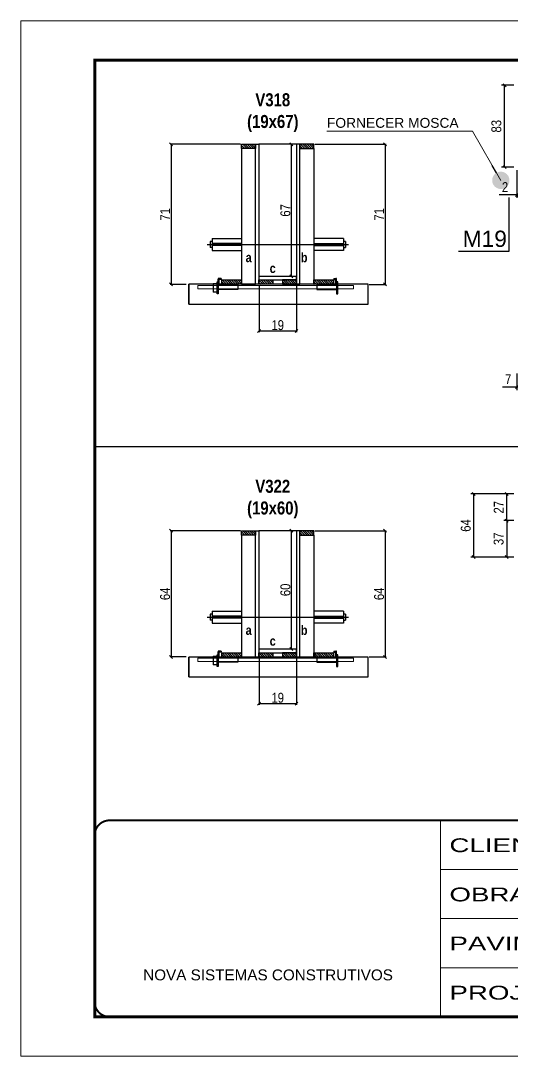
# Model space of a CAD drawing. Extents: x 3309 to 9590, y -2522 to 15424.
# Drawn here: x 8078 to 8576, y 11261 to 12311 of the extents above; entities that cross this region are included whole.
import ezdxf

# ---------------------------------------------------------------- set-up
doc = ezdxf.new("R2010")
doc.units = 0
for name, pattern in [('CONTINUO', [0]), ('DASHED', [0.75, 0.5, -0.25]), ('HIDDEN', [0.375, 0.25, -0.125])]:
    doc.linetypes.add(name, pattern=pattern)
for name, color, linetype in [('barrote', 251, 'Continuous'), ('COTA', 241, 'Continuous'), ('detalhes', 4, 'Continuous'), ('NOMENCLATURA', 7, 'Continuous'), ('Painéis', 200, 'Continuous'), ('presilha', 1, 'Continuous'), ('SARR_2.2x10', 60, 'Continuous'), ('SARR_2.2x7', 40, 'Continuous'), ('SARR_3.5x7', 81, 'Continuous'), ('TENSOR', 3, 'Continuous')]:
    doc.layers.add(name, color=color, linetype=linetype)
for name, color, linetype, lineweight in [('CARIMBO', 255, 'Continuous', 9), ('CONCRETO', 251, 'Continuous', 25), ('Folhas', 255, 'Continuous', 9), ('Hachura', 251, 'Continuous', 9), ('SARRAFO DE PRESSAO', 251, 'DASHED', 9), ('SCO-___-LAJ', 2, 'Continuous', 0)]:
    doc.layers.add(name, color=color, linetype=linetype, lineweight=lineweight)
doc.styles.add('ARIAL', font='arial.ttf')
doc.styles.add('COTA TECNICA', font='techl___.ttf', dxfattribs={"height": 10})
doc.styles.add('COTA TECNICA 2X', font='techl___.ttf', dxfattribs={"height": 10})
doc.styles.get("Standard").update_dxf_attribs({"font": 'arial.ttf'})
doc.styles.add('TECNICA', font='techb___.ttf', dxfattribs={"height": 10})
doc.styles.add('Tecnologia', font='')
doc.styles.get('Tecnologia').set_extended_font_data('Forgotten Futurist')
doc.dimstyles.new('3x', dxfattribs={"dimtxt": 10, "dimasz": 5, "dimexe": 7, "dimexo": 5, "dimgap": 4, "dimtad": 1, "dimdec": 4, "dimlfac": 0.333333, "dimdsep": 46, "dimtxsty": 'Standard', "dimblk": 'DOT', "dimcen": 0.09, "dimclrd": 1, "dimclre": 1, "dimclrt": 2, "dimadec": 0, "dimazin": 2, "dimtfac": 1, "dimtdec": 4, "dimtmove": 0, "dimatfit": 3, "dimldrblk": 'DOT', "dimfxl": 1, "dimtolj": 1, "dimtzin": 0, "dimlwd": 9, "dimlwe": 9, "dimarcsym": 0})
doc.dimstyles.new('PAINEL', dxfattribs={"dimtxt": 10, "dimasz": 3, "dimexe": 3, "dimexo": 3, "dimgap": 3, "dimtad": 1, "dimdec": 1, "dimzin": 12, "dimdsep": 46, "dimtxsty": 'COTA TECNICA', "dimblk1": 'OBLIQUE', "dimblk2": 'OBLIQUE', "dimsah": 1, "dimcen": 0.9, "dimclrd": 4, "dimclre": 4, "dimclrt": 240, "dimadec": 1, "dimazin": 3, "dimtfac": 1, "dimtdec": 1, "dimtmove": 0, "dimatfit": 3, "dimfxl": 1, "dimtolj": 1, "dimtzin": 12, "dimarcsym": 0})
doc.dimstyles.new('SECAO', dxfattribs={"dimscale": 0.333333, "dimtxt": 5, "dimasz": 9, "dimexe": 3, "dimexo": 3, "dimgap": 3, "dimtad": 1, "dimdec": 1, "dimlfac": 0.5, "dimzin": 12, "dimdsep": 46, "dimtxsty": 'COTA TECNICA 2X', "dimblk1": 'OBLIQUE', "dimblk2": 'OBLIQUE', "dimsah": 1, "dimcen": 0.9, "dimclrd": 4, "dimclre": 4, "dimclrt": 240, "dimadec": 1, "dimazin": 3, "dimtfac": 1, "dimtdec": 1, "dimtmove": 0, "dimatfit": 3, "dimfxl": 1, "dimtolj": 1, "dimtzin": 12, "dimarcsym": 0})
pattern_1 = [(135, (41554.996, -111846.6184), (-1.122532015, -1.122532015), [])]
pattern_2 = [(135, (41554.996, -111468.7385), (-1.122532015, -1.122532015), [])]

# ---------------------------------------------------------------- blocks, each defined once
blk = doc.blocks.new('9999999999')
at = {"color": 30, "linetype": 'CONTINUO'}
for p, q in [((98564.6, 34230.2), (98564.6, 34429.4)), ((98564.6, 34379.6), (99584, 34379.6)), ((98564.6, 34329.8), (99488, 34329.8)), ((98564.6, 34280), (99488, 34280))]:
    blk.add_line(p, q, dxfattribs=at)
at = {"color": 30, "linetype": 'CONTINUO', "const_width": 2}
blk.add_lwpolyline([(99584, 34230.2), (99584, 34414.4, 0.414214), (99569, 34429.4), (98229, 34429.4, 0.414214), (98214, 34414.4), (98214, 34245.2, 0.414214), (98229, 34230.2), (99584, 34230.2)], format="xyb", dxfattribs=at)
at = {"layer": 'Folhas'}
blk.add_lwpolyline([(98139, 34190.2), (99624, 34190.2), (99624, 35240.2), (98139, 35240.2)], close=True, dxfattribs=at)
at = {"layer": 'Folhas', "color": 30, "const_width": 3}
blk.add_lwpolyline([(98214, 34230.2), (99584, 34230.2), (99584, 35200.2), (98214, 35200.2)], close=True, dxfattribs=at)
at = {"color": 7, "linetype": 'Continuous', "ltscale": 5, "style": 'ARIAL'}
blk.add_text('NOVA SISTEMAS CONSTRUTIVOS', height=11.059, dxfattribs=at).set_placement((98263.2, 34267.2))
at = {"layer": 'Folhas', "color": 7, "style": 'Tecnologia', "width": 1.5}
for s, p in [('CLIENTE:', (98573.7, 34397.2)), ('OBRA:', (98573.7, 34347.3)), ('PAVIMENTO:', (98573.7, 34297.5)), ('PROJETO:', (98573.7, 34247.7))]:
    blk.add_text(s, height=14, dxfattribs=at).set_placement(p)
blk = doc.blocks.new('_Oblique')
at = {"color": 0, "linetype": 'ByBlock', "lineweight": -2}
blk.add_line((-0.5, -0.5), (0.5, 0.5), dxfattribs=at)
blk = doc.blocks.new('*D1297')
at = {"layer": 'COTA', "color": 4, "lineweight": -2, "transparency": 16777216}
for p, q in [((8319.5, 11664.6), (8319.5, 11617.1)), ((8357.5, 11664.6), (8357.5, 11617.1)), ((8357.5, 11618.1), (8319.5, 11618.1))]:
    blk.add_line(p, q, dxfattribs=at)
at = {"layer": 'Defpoints', "color": 0, "transparency": 16777216}
for p in [(8319.5, 11665.6), (8357.5, 11665.6), (8319.5, 11618.1)]:
    blk.add_point(p, dxfattribs=at)
at = {"layer": 'COTA', "color": 4, "lineweight": -2, "transparency": 16777216, "xscale": 3, "yscale": 3, "zscale": 3, "rotation": 180}
blk.add_blockref('_Oblique', (8319.5, 11618.1), dxfattribs=at)
at = {"layer": 'COTA', "color": 4, "lineweight": -2, "transparency": 16777216, "xscale": 3, "yscale": 3, "zscale": 3}
blk.add_blockref('_Oblique', (8357.5, 11618.1), dxfattribs=at)
at = {"layer": 'COTA', "color": 240, "transparency": 16777216, "insert": (8338.5, 11624.2), "char_height": 10, "attachment_point": 5, "style": 'COTA TECNICA 2X'}
blk.add_mtext('\\A1;19', dxfattribs=at)
blk = doc.blocks.new('PRESILHA METÁLICA 1')
at = {"layer": 'presilha'}
for p, q in [((7.5, 10.6), (7.5, 19.9)), ((12, 21), (8.6, 21)), ((9, 11.6), (9, 18.9)), ((12, 19.5), (9.6, 19.5)), ((12, 21), (12, 19.5)), ((0, 13), (6, 13)), ((0, 13), (0, 0)), ((6, 0), (0, 0)), ((6, 15.5), (7.5, 15.5)), ((6, -2.5), (6, 15.5)), ((6, 13), (6, 0)), ((7.5, 15.5), (7.5, -2.5)), ((37.5, 4.1), (7.5, 4.1)), ((37.5, 11), (9.6, 11)), ((37.5, 11), (37.5, 4.1)), ((7.5, -2.5), (6, -2.5))]:
    blk.add_line(p, q, dxfattribs=at)
for centre, radius, start, end in [((8.6, 19.9), 1.14, 90, 180), ((9.6, 18.9), 0.57, 90, 180), ((9.6, 11.6), 0.57, 180, 270)]:
    blk.add_arc(centre, radius, start, end, dxfattribs=at)
blk = doc.blocks.new('PRESILHA METÁLICA 2')
at = {"layer": 'presilha'}
for p, q in [((-5.2, 23.5), (-5.2, 22)), ((-5.2, 23.5), (-1.9, 23.5)), ((-5.2, 22), (-2.8, 22)), ((-2.2, 14.1), (-2.2, 21.4)), ((0.8, 18), (-0.8, 18)), ((-0.8, 18), (-0.8, 0)), ((-0.8, 14.6), (-0.8, 22.4)), ((0.8, 0), (0.8, 18)), ((-30.8, 13.5), (-30.8, 6.6)), ((-30.8, 13.5), (-2.8, 13.5)), ((-30.8, 6.6), (-0.8, 6.6)), ((-0.8, 0), (0.8, 0))]:
    blk.add_line(p, q, dxfattribs=at)
for centre, radius, start, end in [((-2.8, 21.4), 0.57, 0, 90), ((-1.9, 22.4), 1.14, 0, 90), ((-2.8, 14.1), 0.57, 270, 0)]:
    blk.add_arc(centre, radius, start, end, dxfattribs=at)
blk = doc.blocks.new('*D1298')
at = {"layer": 'COTA', "color": 4, "lineweight": -2, "transparency": 16777216}
for p, q in [((8300.9, 11793.6), (8229.4, 11793.6)), ((8230.4, 11793.6), (8230.4, 11665.6)), ((8245.6, 11665.6), (8229.4, 11665.6))]:
    blk.add_line(p, q, dxfattribs=at)
at = {"layer": 'Defpoints', "color": 0, "transparency": 16777216}
for p in [(8301.9, 11793.6), (8230.4, 11665.6), (8246.6, 11665.6)]:
    blk.add_point(p, dxfattribs=at)
at = {"layer": 'COTA', "color": 4, "lineweight": -2, "transparency": 16777216, "xscale": 3, "yscale": 3, "zscale": 3}
for p, rotation in [((8230.4, 11793.6), 90), ((8230.4, 11665.6), 270)]:
    blk.add_blockref('_Oblique', p, dxfattribs=dict(at, rotation=rotation))
at = {"layer": 'COTA', "color": 240, "transparency": 16777216, "insert": (8224.3, 11729.6), "char_height": 10, "attachment_point": 5, "rotation": 90, "style": 'COTA TECNICA 2X'}
blk.add_mtext('\\A1;64', dxfattribs=at)
blk = doc.blocks.new('*D1299')
at = {"layer": 'COTA', "color": 4, "lineweight": -2, "transparency": 16777216}
for p, q in [((8376.1, 11793.6), (8448.4, 11793.6)), ((8447.4, 11793.6), (8447.4, 11665.6)), ((8431.3, 11665.6), (8448.4, 11665.6))]:
    blk.add_line(p, q, dxfattribs=at)
at = {"layer": 'Defpoints', "color": 0, "transparency": 16777216}
for p in [(8375.1, 11793.6), (8430.3, 11665.6), (8447.4, 11665.6)]:
    blk.add_point(p, dxfattribs=at)
at = {"layer": 'COTA', "color": 4, "lineweight": -2, "transparency": 16777216, "xscale": 3, "yscale": 3, "zscale": 3}
for p, rotation in [((8447.4, 11793.6), 90), ((8447.4, 11665.6), 270)]:
    blk.add_blockref('_Oblique', p, dxfattribs=dict(at, rotation=rotation))
at = {"layer": 'COTA', "color": 240, "transparency": 16777216, "insert": (8441.3, 11729.6), "char_height": 10, "attachment_point": 5, "rotation": 90, "style": 'COTA TECNICA 2X'}
blk.add_mtext('\\A1;64', dxfattribs=at)
blk = doc.blocks.new('*D1300')
at = {"layer": 'COTA', "color": 4, "lineweight": -2, "transparency": 16777216}
for p, q in [((8356.5, 11793.6), (8351.4, 11793.6)), ((8352.4, 11673.6), (8352.4, 11793.6)), ((8356.5, 11673.6), (8351.4, 11673.6))]:
    blk.add_line(p, q, dxfattribs=at)
at = {"layer": 'Defpoints', "color": 0, "transparency": 16777216}
for p in [(8352.4, 11793.6), (8357.5, 11793.6), (8357.5, 11673.6)]:
    blk.add_point(p, dxfattribs=at)
at = {"layer": 'COTA', "color": 4, "lineweight": -2, "transparency": 16777216, "xscale": 3, "yscale": 3, "zscale": 3}
for p, rotation in [((8352.4, 11793.6), 90), ((8352.4, 11673.6), 270)]:
    blk.add_blockref('_Oblique', p, dxfattribs=dict(at, rotation=rotation))
at = {"layer": 'COTA', "color": 240, "transparency": 16777216, "insert": (8346.3, 11733.6), "char_height": 10, "attachment_point": 5, "rotation": 90, "style": 'COTA TECNICA 2X'}
blk.add_mtext('\\A1;60', dxfattribs=at)
blk = doc.blocks.new('*D1301')
at = {"layer": 'COTA', "color": 4, "lineweight": -2, "transparency": 16777216}
for p, q in [((8578, 11803.9), (8567.7, 11803.9)), ((8570.7, 11803.9), (8570.7, 11766.9)), ((8578, 11766.9), (8567.7, 11766.9))]:
    blk.add_line(p, q, dxfattribs=at)
at = {"layer": 'Defpoints', "color": 0, "transparency": 16777216}
for p in [(8581, 11803.9), (8570.7, 11766.9), (8581, 11766.9)]:
    blk.add_point(p, dxfattribs=at)
at = {"layer": 'COTA', "color": 4, "lineweight": -2, "transparency": 16777216, "xscale": 3, "yscale": 3, "zscale": 3}
for p, rotation in [((8570.7, 11803.9), 90), ((8570.7, 11766.9), 270)]:
    blk.add_blockref('_Oblique', p, dxfattribs=dict(at, rotation=rotation))
at = {"layer": 'COTA', "color": 240, "transparency": 16777216, "insert": (8562.5, 11785.4), "char_height": 10, "attachment_point": 5, "rotation": 90, "style": 'COTA TECNICA'}
blk.add_mtext('\\A1;37', dxfattribs=at)
blk = doc.blocks.new('*D1302')
at = {"layer": 'COTA', "color": 4, "lineweight": -2, "transparency": 16777216}
for p, q in [((8578, 11830.9), (8567.7, 11830.9)), ((8570.7, 11803.9), (8570.7, 11830.9)), ((8578, 11803.9), (8567.7, 11803.9))]:
    blk.add_line(p, q, dxfattribs=at)
at = {"layer": 'Defpoints', "color": 0, "transparency": 16777216}
for p in [(8570.7, 11830.9), (8581, 11830.9), (8581, 11803.9)]:
    blk.add_point(p, dxfattribs=at)
at = {"layer": 'COTA', "color": 4, "lineweight": -2, "transparency": 16777216, "xscale": 3, "yscale": 3, "zscale": 3}
for p, rotation in [((8570.7, 11830.9), 90), ((8570.7, 11803.9), 270)]:
    blk.add_blockref('_Oblique', p, dxfattribs=dict(at, rotation=rotation))
at = {"layer": 'COTA', "color": 240, "transparency": 16777216, "insert": (8562.6, 11817.4), "char_height": 10, "attachment_point": 5, "rotation": 90, "style": 'COTA TECNICA'}
blk.add_mtext('\\A1;27', dxfattribs=at)
blk = doc.blocks.new('*D1303')
at = {"layer": 'COTA', "color": 4, "lineweight": -2, "transparency": 16777216}
for p, q in [((8578, 11830.9), (8534.3, 11830.9)), ((8537.3, 11766.9), (8537.3, 11830.9)), ((8578, 11766.9), (8534.3, 11766.9))]:
    blk.add_line(p, q, dxfattribs=at)
at = {"layer": 'Defpoints', "color": 0, "transparency": 16777216}
for p in [(8537.3, 11830.9), (8581, 11830.9), (8581, 11766.9)]:
    blk.add_point(p, dxfattribs=at)
at = {"layer": 'COTA', "color": 4, "lineweight": -2, "transparency": 16777216, "xscale": 3, "yscale": 3, "zscale": 3}
for p, rotation in [((8537.3, 11830.9), 90), ((8537.3, 11766.9), 270)]:
    blk.add_blockref('_Oblique', p, dxfattribs=dict(at, rotation=rotation))
at = {"layer": 'COTA', "color": 240, "transparency": 16777216, "insert": (8529.2, 11798.9), "char_height": 10, "attachment_point": 5, "rotation": 90, "style": 'COTA TECNICA'}
blk.add_mtext('\\A1;64', dxfattribs=at)
blk = doc.blocks.new('*D1309')
at = {"layer": 'COTA', "color": 4, "lineweight": -2, "transparency": 16777216}
for p, q in [((8319.5, 12042.4), (8319.5, 11995)), ((8357.5, 12042.4), (8357.5, 11995)), ((8357.5, 11996), (8319.5, 11996))]:
    blk.add_line(p, q, dxfattribs=at)
at = {"layer": 'Defpoints', "color": 0, "transparency": 16777216}
for p in [(8319.5, 12043.4), (8357.5, 12043.4), (8319.5, 11996)]:
    blk.add_point(p, dxfattribs=at)
at = {"layer": 'COTA', "color": 4, "lineweight": -2, "transparency": 16777216, "xscale": 3, "yscale": 3, "zscale": 3, "rotation": 180}
blk.add_blockref('_Oblique', (8319.5, 11996), dxfattribs=at)
at = {"layer": 'COTA', "color": 4, "lineweight": -2, "transparency": 16777216, "xscale": 3, "yscale": 3, "zscale": 3}
blk.add_blockref('_Oblique', (8357.5, 11996), dxfattribs=at)
at = {"layer": 'COTA', "color": 240, "transparency": 16777216, "insert": (8338.5, 12002), "char_height": 10, "attachment_point": 5, "style": 'COTA TECNICA 2X'}
blk.add_mtext('\\A1;19', dxfattribs=at)
blk = doc.blocks.new('*D1310')
at = {"layer": 'COTA', "color": 4, "lineweight": -2, "transparency": 16777216}
for p, q in [((8300.9, 12185.4), (8229.4, 12185.4)), ((8230.4, 12185.4), (8230.4, 12043.4)), ((8245.6, 12043.4), (8229.4, 12043.4))]:
    blk.add_line(p, q, dxfattribs=at)
at = {"layer": 'Defpoints', "color": 0, "transparency": 16777216}
for p in [(8301.9, 12185.4), (8230.4, 12043.4), (8246.6, 12043.4)]:
    blk.add_point(p, dxfattribs=at)
at = {"layer": 'COTA', "color": 4, "lineweight": -2, "transparency": 16777216, "xscale": 3, "yscale": 3, "zscale": 3}
for p, rotation in [((8230.4, 12185.4), 90), ((8230.4, 12043.4), 270)]:
    blk.add_blockref('_Oblique', p, dxfattribs=dict(at, rotation=rotation))
at = {"layer": 'COTA', "color": 240, "transparency": 16777216, "insert": (8224.3, 12114.4), "char_height": 10, "attachment_point": 5, "rotation": 90, "style": 'COTA TECNICA 2X'}
blk.add_mtext('\\A1;71', dxfattribs=at)
blk = doc.blocks.new('*D1311')
at = {"layer": 'COTA', "color": 4, "lineweight": -2, "transparency": 16777216}
for p, q in [((8376.1, 12185.4), (8448.4, 12185.4)), ((8447.4, 12185.4), (8447.4, 12043.4)), ((8431.3, 12043.4), (8448.4, 12043.4))]:
    blk.add_line(p, q, dxfattribs=at)
at = {"layer": 'Defpoints', "color": 0, "transparency": 16777216}
for p in [(8375.1, 12185.4), (8430.3, 12043.4), (8447.4, 12043.4)]:
    blk.add_point(p, dxfattribs=at)
at = {"layer": 'COTA', "color": 4, "lineweight": -2, "transparency": 16777216, "xscale": 3, "yscale": 3, "zscale": 3}
for p, rotation in [((8447.4, 12185.4), 90), ((8447.4, 12043.4), 270)]:
    blk.add_blockref('_Oblique', p, dxfattribs=dict(at, rotation=rotation))
at = {"layer": 'COTA', "color": 240, "transparency": 16777216, "insert": (8441.3, 12114.4), "char_height": 10, "attachment_point": 5, "rotation": 90, "style": 'COTA TECNICA 2X'}
blk.add_mtext('\\A1;71', dxfattribs=at)
blk = doc.blocks.new('*D1312')
at = {"layer": 'COTA', "color": 4, "lineweight": -2, "transparency": 16777216}
for p, q in [((8356.5, 12185.4), (8351.4, 12185.4)), ((8352.4, 12051.4), (8352.4, 12185.4)), ((8356.5, 12051.4), (8351.4, 12051.4))]:
    blk.add_line(p, q, dxfattribs=at)
at = {"layer": 'Defpoints', "color": 0, "transparency": 16777216}
for p in [(8352.4, 12185.4), (8357.5, 12185.4), (8357.5, 12051.4)]:
    blk.add_point(p, dxfattribs=at)
at = {"layer": 'COTA', "color": 4, "lineweight": -2, "transparency": 16777216, "xscale": 3, "yscale": 3, "zscale": 3}
for p, rotation in [((8352.4, 12185.4), 90), ((8352.4, 12051.4), 270)]:
    blk.add_blockref('_Oblique', p, dxfattribs=dict(at, rotation=rotation))
at = {"layer": 'COTA', "color": 240, "transparency": 16777216, "insert": (8346.3, 12118.4), "char_height": 10, "attachment_point": 5, "rotation": 90, "style": 'COTA TECNICA 2X'}
blk.add_mtext('\\A1;67', dxfattribs=at)
blk = doc.blocks.new('*D1326')
at = {"layer": 'COTA', "color": 4, "lineweight": -2, "transparency": 16777216}
for p, q in [((8581, 12159.2), (8581, 12131)), ((8583, 12159.2), (8583, 12131)), ((8581, 12134), (8562.9, 12134)), ((8583, 12134), (8581, 12134)), ((8583, 12134), (8586, 12134))]:
    blk.add_line(p, q, dxfattribs=at)
at = {"layer": 'Defpoints', "color": 0, "transparency": 16777216}
for p in [(8581, 12162.2), (8583, 12162.2), (8581, 12134)]:
    blk.add_point(p, dxfattribs=at)
at = {"layer": 'COTA', "color": 4, "lineweight": -2, "transparency": 16777216, "xscale": 3, "yscale": 3, "zscale": 3}
blk.add_blockref('_Oblique', (8581, 12134), dxfattribs=at)
at = {"layer": 'COTA', "color": 4, "lineweight": -2, "transparency": 16777216, "xscale": 3, "yscale": 3, "zscale": 3, "rotation": 180}
blk.add_blockref('_Oblique', (8583, 12134), dxfattribs=at)
at = {"layer": 'COTA', "color": 240, "transparency": 16777216, "insert": (8569, 12142), "char_height": 10, "attachment_point": 5, "style": 'COTA TECNICA'}
blk.add_mtext('\\A1;2', dxfattribs=at)
blk = doc.blocks.new('*D1328')
at = {"layer": 'COTA', "color": 4, "lineweight": -2, "transparency": 16777216}
for p, q in [((8581, 11953.1), (8581, 11936.2)), ((8588, 11953.1), (8588, 11936.2)), ((8581, 11939.2), (8566.3, 11939.2)), ((8588, 11939.2), (8581, 11939.2))]:
    blk.add_line(p, q, dxfattribs=at)
at = {"layer": 'Defpoints', "color": 0, "transparency": 16777216}
for p in [(8581, 11956.1), (8588, 11956.1), (8581, 11939.2)]:
    blk.add_point(p, dxfattribs=at)
at = {"layer": 'COTA', "color": 4, "lineweight": -2, "transparency": 16777216, "xscale": 3, "yscale": 3, "zscale": 3, "rotation": 180}
blk.add_blockref('_Oblique', (8581, 11939.2), dxfattribs=at)
at = {"layer": 'COTA', "color": 4, "lineweight": -2, "transparency": 16777216, "xscale": 3, "yscale": 3, "zscale": 3}
blk.add_blockref('_Oblique', (8588, 11939.2), dxfattribs=at)
at = {"layer": 'COTA', "color": 240, "transparency": 16777216, "insert": (8572.2, 11947.3), "char_height": 10, "attachment_point": 5, "style": 'COTA TECNICA'}
blk.add_mtext('\\A1;7', dxfattribs=at)
blk = doc.blocks.new('*D1826')
at = {"layer": 'COTA', "color": 4, "lineweight": -2, "transparency": 16777216}
for p, q in [((8578, 12245.2), (8565.5, 12245.2)), ((8568.5, 12162.2), (8568.5, 12245.2)), ((8578, 12162.2), (8565.5, 12162.2))]:
    blk.add_line(p, q, dxfattribs=at)
at = {"layer": 'Defpoints', "color": 0, "transparency": 16777216}
for p in [(8568.5, 12245.2), (8581, 12245.2), (8581, 12162.2)]:
    blk.add_point(p, dxfattribs=at)
at = {"layer": 'COTA', "color": 4, "lineweight": -2, "transparency": 16777216, "xscale": 3, "yscale": 3, "zscale": 3}
for p, rotation in [((8568.5, 12245.2), 90), ((8568.5, 12162.2), 270)]:
    blk.add_blockref('_Oblique', p, dxfattribs=dict(at, rotation=rotation))
at = {"layer": 'COTA', "color": 240, "transparency": 16777216, "insert": (8560.2, 12203.7), "char_height": 10, "attachment_point": 5, "rotation": 90, "style": 'COTA TECNICA'}
blk.add_mtext('\\A1;83', dxfattribs=at)
blk = doc.blocks.new('_Dot')
at = {"color": 0, "linetype": 'ByBlock', "lineweight": -2}
blk.add_line((-0.5, 0), (-1, 0), dxfattribs=at)
at = {"color": 0, "linetype": 'ByBlock', "const_width": 0.5}
blk.add_lwpolyline([(-0.25, 0, 1), (0.25, 0, 1)], format="xyb", close=True, dxfattribs=at)

msp = doc.modelspace()

# ---------------------------------------------------------------- hatches: boundary and pattern name
at = {"layer": 'SARR_2.2x10'}
h = msp.add_hatch(dxfattribs=at)
h.set_pattern_fill('ANSI31', color=256, scale=0.5, angle=90)
h.set_pattern_definition([(135, (41475.396, -111468.7385), (-1.122532015, -1.122532015), [])])
h.paths.add_polyline_path([(8281.86, 12047.83), (8281.86, 12043.43), (8301.86, 12043.43), (8301.86, 12047.83)])
h = msp.add_hatch(dxfattribs=at)
h.set_pattern_fill('ANSI31', color=256, scale=0.5, angle=90)
h.set_pattern_definition([(135, (41568.596, -111468.7385), (-1.122532015, -1.122532015), [])])
h.paths.add_polyline_path([(8375.06, 12047.83), (8375.06, 12043.43), (8395.06, 12043.43), (8395.06, 12047.83)])
h = msp.add_hatch(dxfattribs=at)
h.set_pattern_fill('ANSI31', color=256, scale=0.5, angle=90)
h.set_pattern_definition([(135, (41475.396, -111846.6184), (-1.122532015, -1.122532015), [])])
h.paths.add_polyline_path([(8281.86, 11669.95), (8281.86, 11665.55), (8301.86, 11665.55), (8301.86, 11669.95)])
h = msp.add_hatch(dxfattribs=at)
h.set_pattern_fill('ANSI31', color=256, scale=0.5, angle=90)
h.set_pattern_definition([(135, (41568.596, -111846.6184), (-1.122532015, -1.122532015), [])])
h.paths.add_polyline_path([(8375.06, 11669.95), (8375.06, 11665.55), (8395.06, 11665.55), (8395.06, 11669.95)])
at = {"layer": 'SARR_2.2x7'}
h = msp.add_hatch(dxfattribs=at)
h.set_pattern_fill('ANSI31', color=256, scale=0.5, angle=90)
h.set_pattern_definition([(135, (41489.396, -111331.1385), (-1.122532015, -1.122532015), [])])
h.paths.add_polyline_path([(8315.86, 12185.43), (8315.86, 12181.03), (8301.86, 12181.03), (8301.86, 12185.43)])
h = msp.add_hatch(dxfattribs=at)
h.set_pattern_fill('ANSI31', color=256, scale=0.5, angle=90)
h.set_pattern_definition([(135, (41469.396, -111331.1385), (-1.122532015, -1.122532015), [])])
h.paths.add_polyline_path([(8361.06, 12185.43), (8361.06, 12181.03), (8375.06, 12181.03), (8375.06, 12185.43)])
h = msp.add_hatch(dxfattribs=at)
h.set_pattern_fill('ANSI31', color=256, scale=0.5, angle=90)
h.set_pattern_definition(pattern_2)
h.paths.add_polyline_path([(8333.46, 12043.43), (8333.46, 12047.83), (8319.46, 12047.83), (8319.46, 12043.43)])
h = msp.add_hatch(dxfattribs=at)
h.set_pattern_fill('ANSI31', color=256, scale=0.5, angle=90)
h.set_pattern_definition(pattern_2)
h.paths.add_polyline_path([(8343.46, 12047.83), (8343.46, 12043.43), (8357.46, 12043.43), (8357.46, 12047.83)])
h = msp.add_hatch(dxfattribs=at)
h.set_pattern_fill('ANSI31', color=256, scale=0.5, angle=90)
h.set_pattern_definition([(135, (41489.396, -111723.0184), (-1.122532015, -1.122532015), [])])
h.paths.add_polyline_path([(8315.86, 11793.55), (8315.86, 11789.15), (8301.86, 11789.15), (8301.86, 11793.55)])
h = msp.add_hatch(dxfattribs=at)
h.set_pattern_fill('ANSI31', color=256, scale=0.5, angle=90)
h.set_pattern_definition([(135, (41469.396, -111723.0184), (-1.122532015, -1.122532015), [])])
h.paths.add_polyline_path([(8361.06, 11793.55), (8361.06, 11789.15), (8375.06, 11789.15), (8375.06, 11793.55)])
h = msp.add_hatch(dxfattribs=at)
h.set_pattern_fill('ANSI31', color=256, scale=0.5, angle=90)
h.set_pattern_definition(pattern_1)
h.paths.add_polyline_path([(8333.46, 11665.55), (8333.46, 11669.95), (8319.46, 11669.95), (8319.46, 11665.55)])
h = msp.add_hatch(dxfattribs=at)
h.set_pattern_fill('ANSI31', color=256, scale=0.5, angle=90)
h.set_pattern_definition(pattern_1)
h.paths.add_polyline_path([(8343.46, 11669.95), (8343.46, 11665.55), (8357.46, 11665.55), (8357.46, 11669.95)])

# ---------------------------------------------------------------- linework, layer by layer
at = {"ltscale": 3}
for p, q in [((8269.86, 12086.88), (8269.86, 12080.88)), ((8271.86, 12086.88), (8269.86, 12086.88)), ((8271.86, 12089.88), (8271.86, 12077.88)), ((8271.86, 12089.88), (8301.86, 12089.88)), ((8405.06, 12089.88), (8375.06, 12089.88)), ((8405.06, 12089.88), (8405.06, 12077.88)), ((8407.06, 12086.88), (8405.06, 12086.88)), ((8407.06, 12086.88), (8407.06, 12080.88)), ((8271.86, 12080.88), (8269.86, 12080.88)), ((8301.86, 12084.88), (8271.86, 12084.88)), ((8301.86, 12082.88), (8271.86, 12082.88)), ((8271.86, 12077.88), (8301.86, 12077.88)), ((8375.06, 12084.88), (8405.06, 12084.88)), ((8375.06, 12082.88), (8405.06, 12082.88)), ((8405.06, 12077.88), (8375.06, 12077.88)), ((8405.06, 12080.88), (8407.06, 12080.88)), ((8269.86, 11709), (8269.86, 11703)), ((8271.86, 11709), (8269.86, 11709)), ((8271.86, 11712), (8271.86, 11700)), ((8271.86, 11712), (8301.86, 11712)), ((8405.06, 11712), (8375.06, 11712)), ((8405.06, 11712), (8405.06, 11700)), ((8407.06, 11709), (8405.06, 11709)), ((8407.06, 11709), (8407.06, 11703)), ((8271.86, 11703), (8269.86, 11703)), ((8301.86, 11707), (8271.86, 11707)), ((8301.86, 11705), (8271.86, 11705)), ((8271.86, 11700), (8301.86, 11700)), ((8375.06, 11707), (8405.06, 11707)), ((8375.06, 11705), (8405.06, 11705)), ((8405.06, 11700), (8375.06, 11700)), ((8405.06, 11703), (8407.06, 11703))]:
    msp.add_line(p, q, dxfattribs=at)
at = {"layer": 'barrote'}
for points in [[(8248.4, 12023.43), (8430.32, 12023.43), (8430.32, 12043.43), (8248.4, 12043.43)], [(8248.4, 11645.55), (8430.32, 11645.55), (8430.32, 11665.55), (8248.4, 11665.55)]]:
    msp.add_lwpolyline(points, close=True, dxfattribs=at)
at = {"layer": 'CONCRETO', "linetype": 'Continuous'}
for p, q in [((8357.46, 12185.43), (8319.46, 12185.43)), ((8357.46, 11793.55), (8319.46, 11793.55))]:
    msp.add_line(p, q, dxfattribs=at)
at = {"layer": 'COTA'}
msp.add_line((8152.87, 11878.83), (9522.87, 11878.83), dxfattribs=at)
at = {"layer": 'detalhes', "color": 250}
for p, q in [((8248.4, 12023.43), (8248.4, 12043.43)), ((8248.4, 11645.55), (8248.4, 11665.55))]:
    msp.add_line(p, q, dxfattribs=at)
at = {"layer": 'NOMENCLATURA', "linetype": 'Continuous'}
for p, q in [((8573.12, 12077.14), (8573.12, 12131.44)), ((8521.89, 12077.14), (8573.12, 12077.14))]:
    msp.add_line(p, q, dxfattribs=at)
at = {"layer": 'Painéis', "linetype": 'Continuous'}
for points in [[(8315.86, 12043.43), (8315.86, 12185.43), (8319.46, 12185.43), (8319.46, 12043.43)], [(8361.06, 12043.43), (8361.06, 12185.43), (8357.46, 12185.43), (8357.46, 12043.43)], [(8357.46, 12051.43), (8319.46, 12051.43), (8319.46, 12047.83), (8357.46, 12047.83)], [(8315.86, 11665.55), (8315.86, 11793.55), (8319.46, 11793.55), (8319.46, 11665.55)], [(8361.06, 11665.55), (8361.06, 11793.55), (8357.46, 11793.55), (8357.46, 11665.55)], [(8357.46, 11673.55), (8319.46, 11673.55), (8319.46, 11669.95), (8357.46, 11669.95)]]:
    msp.add_lwpolyline(points, close=True, dxfattribs=at)
at = {"layer": 'SARR_2.2x10'}
for points in [[(8281.86, 12047.83), (8301.86, 12047.83), (8301.86, 12043.43), (8281.86, 12043.43)], [(8375.06, 12047.83), (8395.06, 12047.83), (8395.06, 12043.43), (8375.06, 12043.43)], [(8281.86, 11669.95), (8301.86, 11669.95), (8301.86, 11665.55), (8281.86, 11665.55)], [(8375.06, 11669.95), (8395.06, 11669.95), (8395.06, 11665.55), (8375.06, 11665.55)]]:
    msp.add_lwpolyline(points, close=True, dxfattribs=at)
at = {"layer": 'SARR_2.2x7', "elevation": 0}
for points in [[(8301.86, 12185.43), (8315.86, 12185.43), (8315.86, 12181.03), (8301.86, 12181.03)], [(8375.06, 12185.43), (8361.06, 12185.43), (8361.06, 12181.03), (8375.06, 12181.03)], [(8301.86, 11793.55), (8315.86, 11793.55), (8315.86, 11789.15), (8301.86, 11789.15)], [(8375.06, 11793.55), (8361.06, 11793.55), (8361.06, 11789.15), (8375.06, 11789.15)]]:
    msp.add_lwpolyline(points, close=True, dxfattribs=at)
at = {"layer": 'SARR_2.2x7'}
for points in [[(8319.46, 12047.83), (8333.46, 12047.83), (8333.46, 12043.43), (8319.46, 12043.43)], [(8357.46, 12047.83), (8343.46, 12047.83), (8343.46, 12043.43), (8357.46, 12043.43)], [(8319.46, 11669.95), (8333.46, 11669.95), (8333.46, 11665.55), (8319.46, 11665.55)], [(8357.46, 11669.95), (8343.46, 11669.95), (8343.46, 11665.55), (8357.46, 11665.55)]]:
    msp.add_lwpolyline(points, close=True, dxfattribs=at)
at = {"layer": 'SARR_3.5x7'}
for points in [[(8315.86, 12181.03), (8301.86, 12181.03), (8301.86, 12043.43), (8315.86, 12043.43)], [(8361.06, 12181.03), (8375.06, 12181.03), (8375.06, 12043.43), (8361.06, 12043.43)], [(8315.86, 11789.15), (8301.86, 11789.15), (8301.86, 11665.55), (8315.86, 11665.55)], [(8361.06, 11789.15), (8375.06, 11789.15), (8375.06, 11665.55), (8361.06, 11665.55)]]:
    msp.add_lwpolyline(points, close=True, dxfattribs=at)
at = {"layer": 'SCO-___-LAJ', "color": 1}
for points in [[(8257.4, 12042.1), (8415.24, 12042.1), (8415.24, 12038.9), (8257.4, 12038.9)], [(8257.4, 11664.22), (8415.24, 11664.22), (8415.24, 11661.02), (8257.4, 11661.02)]]:
    msp.add_lwpolyline(points, close=True, dxfattribs=at)
at = {"layer": 'TENSOR', "linetype": 'HIDDEN', "ltscale": 0.5}
for p, q in [((8266.86, 12083.88), (8410.36, 12083.88)), ((8266.86, 11706), (8410.36, 11706))]:
    msp.add_line(p, q, dxfattribs=at)

# ---------------------------------------------------------------- block references
at = {"layer": 'presilha', "xscale": 0.6666666666666666, "yscale": 0.6666666666666666, "zscale": 0.6666666666666666}
for name, p in [('PRESILHA METÁLICA 1', (8272.99, 12035.46)), ('PRESILHA METÁLICA 2', (8398.74, 12033.8)), ('PRESILHA METÁLICA 1', (8272.99, 11657.58)), ('PRESILHA METÁLICA 2', (8398.74, 11655.92))]:
    msp.add_blockref(name, p, dxfattribs=at)
at = {"layer": 'SARRAFO DE PRESSAO', "color": 6, "linetype": 'ByBlock'}
msp.add_blockref('9999999999', (-90061.11, -22929.5), dxfattribs=at)

# ---------------------------------------------------------------- texts
at = {"layer": 'CARIMBO', "style": 'ARIAL'}
msp.add_text('FORNECER MOSCA', height=10, dxfattribs=at).set_placement((8388.41, 12202.13))
at = {"layer": 'detalhes', "style": 'TECNICA'}
for s, p in [('b', (8361.96, 12065.86)), ('a', (8305.98, 12065.87)), ('c', (8330.35, 12054.9)), ('b', (8361.96, 11687.98)), ('a', (8305.98, 11687.99)), ('c', (8330.35, 11677.02))]:
    msp.add_text(s, height=9.6, dxfattribs=at).set_placement(p)
at = {"layer": 'NOMENCLATURA', "linetype": 'Continuous'}
msp.add_text('M19', height=16.5, dxfattribs=at).set_placement((8526.04, 12081.34))
at = {"layer": 'NOMENCLATURA', "char_height": 13.2, "attachment_point": 2, "style": 'TECNICA'}
for s, insert in [('V318\\P(19x67)', (8333.46, 12237.13)), ('V322\\P(19x60)', (8333.46, 11845.25))]:
    msp.add_mtext_dynamic_manual_height_columns(s, width=300.2766, gutter_width=1, heights=[0], dxfattribs=dict(at, insert=insert))

# ---------------------------------------------------------------- dimensions: what is measured, and where the dimension line sits
at = {"layer": 'COTA'}
for base, p1, p2, dimstyle, picture, middle in [((8568.47, 12245.22), (8581.04, 12162.22), (8581.04, 12245.22), 'PAINEL', '*D1826', (8560.23, 12203.72)), ((8230.41, 12043.43, 0), (8301.86, 12185.43), (8246.64, 12043.43, 0), 'SECAO', '*D1310', (8224.34, 12114.43, 0)), ((8352.38, 12185.43), (8357.46, 12051.43), (8357.46, 12185.43), 'SECAO', '*D1312', (8346.28, 12118.43)), ((8447.38, 12043.43, 0), (8375.06, 12185.43), (8430.27, 12043.43, 0), 'SECAO', '*D1311', (8441.3, 12114.43, 0)), ((8537.3, 11830.88), (8581.04, 11766.88), (8581.04, 11830.88), 'PAINEL', '*D1303', (8529.19, 11798.88)), ((8570.7, 11830.88), (8581.04, 11803.88), (8581.04, 11830.88), 'PAINEL', '*D1302', (8562.63, 11817.38)), ((8570.7, 11766.88), (8581.04, 11803.88), (8581.04, 11766.88), 'PAINEL', '*D1301', (8562.48, 11785.38)), ((8230.41, 11665.55, 0), (8301.86, 11793.55), (8246.64, 11665.55, 0), 'SECAO', '*D1298', (8224.31, 11729.55, 0)), ((8352.38, 11793.55), (8357.46, 11673.55), (8357.46, 11793.55), 'SECAO', '*D1300', (8346.28, 11733.55)), ((8447.38, 11665.55, 0), (8375.06, 11793.55), (8430.27, 11665.55, 0), 'SECAO', '*D1299', (8441.27, 11729.55, 0))]:
    dim = msp.add_linear_dim(base=base, p1=p1, p2=p2, angle=90, dimstyle=dimstyle, dxfattribs=at)
    dim.commit()
    dim.dimension.update_dxf_attribs({"geometry": picture, "text_midpoint": middle})
for base, p1, p2, picture, middle in [((8581.04, 12133.95), (8583.04, 12162.22), (8581.04, 12162.22), '*D1326', (8568.98, 12141.95)), ((8581.04, 11939.24), (8588.04, 11956.09), (8581.04, 11956.09), '*D1328', (8572.17, 11947.31))]:
    dim = msp.add_linear_dim(base=base, p1=p1, p2=p2, dimstyle='PAINEL', dxfattribs=at)
    dim.commit()
    dim.dimension.update_dxf_attribs({"geometry": picture, "text_midpoint": middle})
for base, p1, p2, picture, middle in [((8319.46, 11995.96), (8357.46, 12043.43), (8319.46, 12043.43), '*D1309', (8338.46, 11995.96)), ((8319.46, 11618.08), (8357.46, 11665.55), (8319.46, 11665.55), '*D1297', (8338.46, 11618.08))]:
    dim = msp.add_linear_dim(base=base, p1=p1, p2=p2, angle=180, dimstyle='SECAO', dxfattribs=at)
    dim.commit()
    dim.dimension.update_dxf_attribs({"geometry": picture, "text_midpoint": middle, "dimtype": 160})

# ---------------------------------------------------------------- leaders
at = {"layer": 'Hachura'}
msp.add_leader([(8564.7, 12148.86), (8535.85, 12198.83), (8388.41, 12198.83)], dimstyle='3x', override={"dimasz": 17.5, "dimgap": 4, "dimtad": 0}, dxfattribs=at)

doc.saveas('drawing.dxf')
